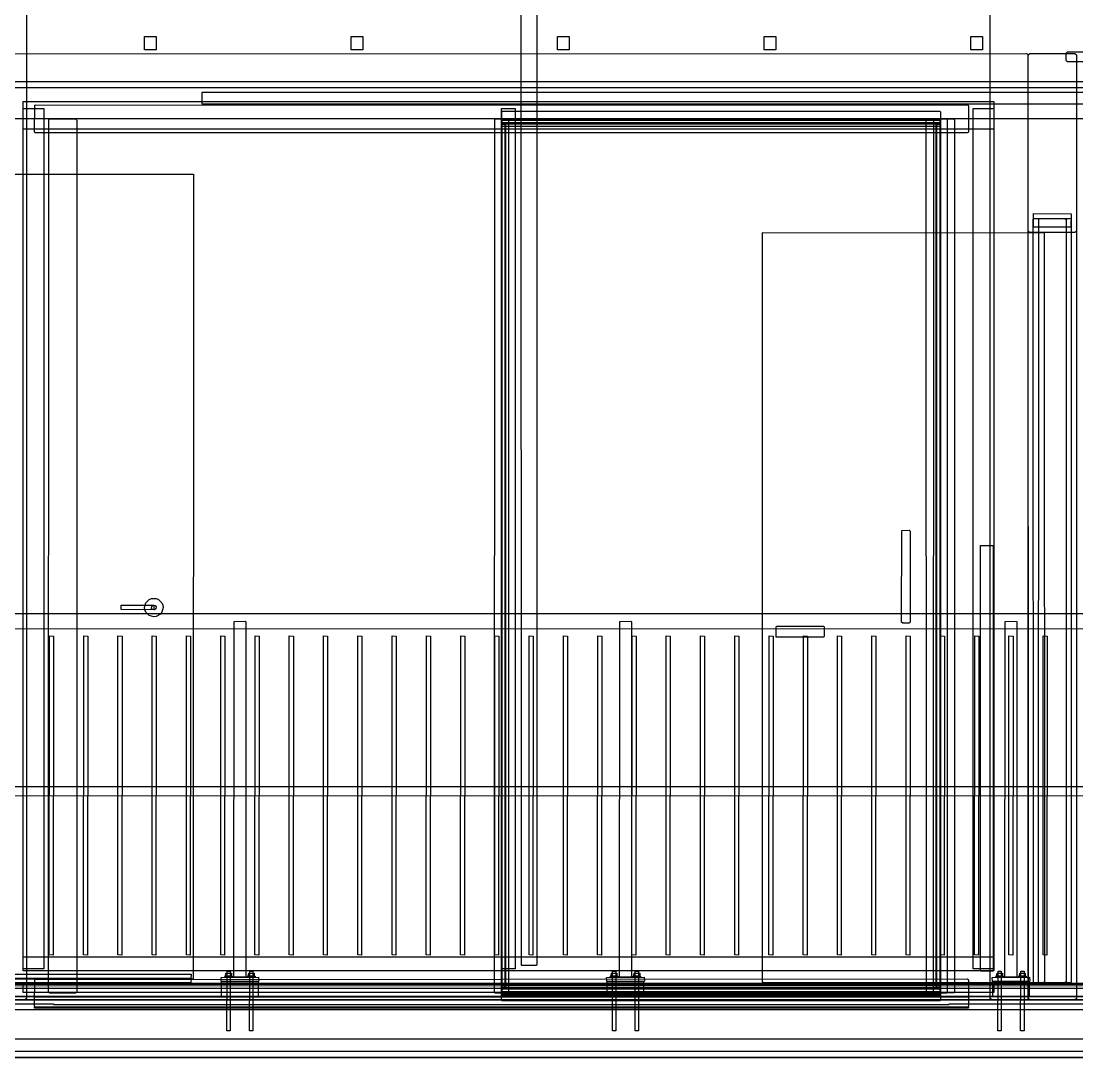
# Model space of a CAD drawing. Header units: metres. Extents: x 292.5 to 342.7, y -1 to 8.9.
# Drawn here: x 294.624 to 297.692, y 3.032 to 6.044 of the extents above; entities that cross this region are included whole.
import ezdxf

# ---------------------------------------------------------------- set-up
doc = ezdxf.new("R2010")
doc.units = ezdxf.units.M
doc.layers.add('VISTA', color=8, linetype='Continuous')

msp = doc.modelspace()

# ---------------------------------------------------------------- linework, layer by layer
at = {"layer": 'VISTA'}
for points in [[(294, 6.3955), (294.0045, 6.4), (294.6355, 6.4), (294.64, 6.3955), (294.64, 3.2045), (294.6355, 3.2), (294.0045, 3.2), (294, 3.2045), (294, 6.3955)], [(294, 6.3955), (294.0045, 6.4), (301.9955, 6.4), (302, 6.3955), (302, 5.7645), (301.9955, 5.76), (294.0045, 5.76), (294, 5.7645), (294, 6.3955)], [(294, 6.3955), (294.0019, 6.3992), (301.9955, 6.4), (301.9992, 6.3981), (302, 3.2045), (301.9981, 3.2008), (294.0045, 3.2), (294, 3.2045), (294, 6.3955)], [(297.44, 6.3955), (297.4445, 6.4), (297.7955, 6.4), (297.8, 6.3955), (297.8, 3.2045), (297.7955, 3.2), (297.4445, 3.2), (297.44, 3.2045), (297.44, 6.3955)], [(296.0775, 6.2983), (296.0792, 6.3), (296.1208, 6.3), (296.1225, 6.2983), (296.1225, 3.3017), (296.1208, 3.3), (296.0783, 3.3005), (296.0775, 6.2983)], [(295.0169, 5.9994), (295.0169, 5.9606), (294.9831, 5.9606), (294.9831, 5.9994), (295.0169, 5.9994)], [(295.6169, 5.9994), (295.6169, 5.9606), (295.5831, 5.9606), (295.5831, 5.9994), (295.6169, 5.9994)], [(296.2169, 5.9994), (296.2169, 5.9606), (296.1831, 5.9606), (296.1831, 5.9994), (296.2169, 5.9994)], [(296.8169, 5.9994), (296.8169, 5.9606), (296.7831, 5.9606), (296.7831, 5.9994), (296.8169, 5.9994)], [(297.4169, 5.9994), (297.4169, 5.9606), (297.3831, 5.9606), (297.3831, 5.9994), (297.4169, 5.9994)], [(297.66, 5.9505), (297.6645, 5.955), (299.3755, 5.955), (299.38, 5.9505), (299.38, 5.9295), (299.3755, 5.925), (297.6645, 5.925), (297.66, 5.9295), (297.66, 5.9505)], [(294.15, 5.9455), (294.1519, 5.9492), (297.5455, 5.95), (297.5492, 5.9481), (297.55, 3.2045), (297.5481, 3.2008), (294.1545, 3.2), (294.15, 3.2045), (294.15, 5.9455)], [(297.55, 5.9455), (297.5545, 5.95), (297.6855, 5.95), (297.69, 5.9455), (297.69, 3.2045), (297.6855, 3.2), (297.5545, 3.2), (297.55, 3.2045), (297.55, 5.9455)], [(297.55, 5.9455), (297.5545, 5.95), (297.6855, 5.95), (297.69, 5.9455), (297.69, 5.4345), (297.6855, 5.43), (297.5545, 5.43), (297.55, 5.4345), (297.55, 5.9455)], [(297.55, 5.9455), (297.5545, 5.95), (297.6855, 5.95), (297.69, 5.9455), (297.69, 3.2045), (297.6855, 3.2), (297.5545, 3.2), (297.55, 3.2045), (297.55, 5.9455)], [(301.8, 5.868), (301.8, 5.85), (294.2, 5.85), (294.2, 5.868), (301.8, 5.868)], [(295.15, 5.8375), (300.65, 5.8375), (300.65, 5.8025), (295.15, 5.8025), (295.15, 5.8375)], [(294.63, 5.81), (297.45, 5.81), (297.45, 5.73), (294.63, 5.73), (294.63, 5.81)], [(297.373, 5.801), (297.3758, 5.7998), (297.377, 5.797), (297.377, 5.723), (297.3758, 5.7202), (297.373, 5.719), (294.667, 5.719), (294.6642, 5.7202), (294.663, 5.723), (294.6642, 5.7998), (297.373, 5.801)], [(294.6645, 5.7988), (294.6652, 5.7995), (294.6647, 5.7993), (294.6645, 5.7988)], [(297.3748, 5.7995), (297.3755, 5.7988), (297.3755, 5.7995), (297.3748, 5.7995)], [(294.63, 5.79), (294.69, 5.79), (294.69, 3.29), (294.63, 3.29), (294.63, 5.79)], [(296.02, 5.79), (296.06, 5.79), (296.06, 3.29), (296.02, 3.29), (296.02, 5.79)], [(297.293, 5.7825), (297.295, 5.7805), (297.295, 5.7395), (297.293, 5.7375), (296.022, 5.7375), (296.02, 5.7395), (296.0206, 5.7819), (297.293, 5.7825)], [(297.39, 5.79), (297.45, 5.79), (297.45, 3.29), (297.39, 3.29), (297.39, 5.79)], [(294.782, 5.76), (294.786, 5.756), (294.786, 3.224), (294.782, 3.22), (294.708, 3.22), (294.7052, 3.2212), (294.704, 3.224), (294.7052, 5.7588), (294.782, 5.76)], [(294.7057, 5.7583), (294.7062, 5.7585), (294.7055, 5.7585), (294.7057, 5.7583)], [(296.038, 5.76), (296.04, 5.758), (296.04, 3.222), (296.038, 3.22), (296.002, 3.22), (296, 3.222), (296.0006, 5.7594), (296.038, 5.76)], [(297.295, 5.76), (297.295, 5.748), (296.02, 5.748), (296.02, 5.76), (297.295, 5.76)], [(296.02, 5.76), (297.295, 5.76), (297.295, 3.22), (296.02, 3.22), (296.02, 5.76)], [(297.295, 5.76), (297.295, 5.748), (296.02, 5.748), (296.02, 5.76), (297.295, 5.76)], [(297.295, 5.76), (297.295, 5.748), (296.02, 5.748), (296.02, 5.76), (297.295, 5.76)], [(296.02, 5.76), (297.295, 5.76), (297.295, 3.22), (296.02, 3.22), (296.02, 5.76)], [(297.295, 5.76), (297.295, 5.748), (296.02, 5.748), (296.02, 5.76), (297.295, 5.76)], [(296.03, 5.748), (296.03, 3.232), (296.02, 3.232), (296.02, 5.748), (296.03, 5.748)], [(296.03, 5.748), (296.03, 3.232), (296.02, 3.232), (296.02, 5.748), (296.03, 5.748)], [(296.03, 5.748), (296.03, 3.232), (296.02, 3.232), (296.02, 5.748), (296.03, 5.748)], [(296.03, 5.748), (296.03, 3.232), (296.02, 3.232), (296.02, 5.748), (296.03, 5.748)], [(297.2931, 5.7562), (297.2931, 5.7442), (296.0219, 5.7442), (296.0219, 5.7562), (297.2931, 5.7562)], [(296.0219, 5.7562), (297.2931, 5.7562), (297.2931, 3.2238), (296.0219, 3.2238), (296.0219, 5.7562)], [(297.2931, 5.7562), (297.2931, 5.7442), (296.0219, 5.7442), (296.0219, 5.7562), (297.2931, 5.7562)], [(297.2931, 5.7562), (297.2931, 5.7442), (296.0219, 5.7442), (296.0219, 5.7562), (297.2931, 5.7562)], [(296.0219, 5.7562), (297.2931, 5.7562), (297.2931, 3.2238), (296.0219, 3.2238), (296.0219, 5.7562)], [(297.2931, 5.7562), (297.2931, 5.7442), (296.0219, 5.7442), (296.0219, 5.7562), (297.2931, 5.7562)], [(296.0319, 5.7442), (296.0319, 3.2358), (296.0219, 3.2358), (296.0219, 5.7442), (296.0319, 5.7442)], [(296.0319, 5.7442), (296.0319, 3.2358), (296.0219, 3.2358), (296.0219, 5.7442), (296.0319, 5.7442)], [(296.0319, 5.7442), (296.0319, 3.2358), (296.0219, 3.2358), (296.0219, 5.7442), (296.0319, 5.7442)], [(296.0319, 5.7442), (296.0319, 3.2358), (296.0219, 3.2358), (296.0219, 5.7442), (296.0319, 5.7442)], [(297.254, 5.756), (297.258, 5.76), (297.332, 5.76), (297.3348, 5.7588), (297.336, 5.756), (297.336, 3.224), (297.3343, 3.2207), (297.258, 3.22), (297.2547, 3.2217), (297.254, 5.756)], [(297.313, 5.76), (297.315, 5.758), (297.315, 3.222), (297.313, 3.22), (297.277, 3.22), (297.275, 3.222), (297.2756, 5.7594), (297.313, 5.76)], [(297.2931, 5.7442), (297.2931, 3.2358), (297.2831, 3.2358), (297.2831, 5.7442), (297.2931, 5.7442)], [(297.2931, 5.7442), (297.2931, 3.2358), (297.2831, 3.2358), (297.2831, 5.7442), (297.2931, 5.7442)], [(297.2931, 5.7442), (297.2931, 3.2358), (297.2831, 3.2358), (297.2831, 5.7442), (297.2931, 5.7442)], [(297.2931, 5.7442), (297.2931, 3.2358), (297.2831, 3.2358), (297.2831, 5.7442), (297.2931, 5.7442)], [(297.295, 5.748), (297.295, 3.232), (297.285, 3.232), (297.285, 5.748), (297.295, 5.748)], [(297.295, 5.748), (297.295, 3.232), (297.285, 3.232), (297.285, 5.748), (297.295, 5.748)], [(297.295, 5.748), (297.295, 3.232), (297.285, 3.232), (297.285, 5.748), (297.295, 5.748)], [(297.295, 5.748), (297.295, 3.232), (297.285, 3.232), (297.285, 5.748), (297.295, 5.748)], [(297.3345, 5.7585), (297.3338, 5.7585), (297.3343, 5.7583), (297.3345, 5.7585)], [(294.6652, 5.7205), (294.6645, 5.7212), (294.6645, 5.7205), (294.6652, 5.7205)], [(297.3755, 5.7205), (297.3755, 5.7212), (297.3753, 5.7207), (297.3755, 5.7205)], [(295.125, 5.599), (295.124, 3.26), (294.27, 3.261), (294.27, 5.599), (295.125, 5.599)], [(297.565, 5.4683), (297.5667, 5.47), (297.6733, 5.47), (297.675, 5.4683), (297.675, 3.2517), (297.6733, 3.25), (297.5658, 3.2505), (297.565, 5.4683)], [(297.565, 5.4683), (297.5667, 5.47), (297.6733, 5.47), (297.675, 5.4683), (297.675, 3.2517), (297.6733, 3.25), (297.5658, 3.2505), (297.565, 5.4683)], [(297.5657, 5.4847), (297.6747, 5.4843), (297.6743, 5.4453), (297.5658, 5.4455), (297.5657, 5.4847)], [(297.657, 5.47), (297.66, 5.467), (297.66, 3.253), (297.657, 3.25), (297.583, 3.25), (297.58, 3.253), (297.5809, 5.4691), (297.657, 5.47)], [(297.657, 5.47), (297.66, 5.467), (297.66, 3.253), (297.657, 3.25), (297.583, 3.25), (297.58, 3.253), (297.5809, 5.4691), (297.657, 5.47)], [(297.594, 5.43), (297.5969, 5.4285), (297.5975, 3.2535), (297.596, 3.2506), (296.781, 3.25), (296.7781, 3.2515), (296.7785, 5.429), (297.594, 5.43)], [(296.7792, 5.4283), (296.7792, 5.429), (296.7785, 5.4283), (296.7792, 5.4283)], [(297.5965, 5.4283), (297.5958, 5.429), (297.5958, 5.4283), (297.5965, 5.4283)], [(297.2045, 4.565), (297.2075, 4.562), (297.2075, 4.298), (297.2045, 4.295), (297.1855, 4.295), (297.1825, 4.298), (297.1834, 4.5641), (297.2045, 4.565)], [(297.448, 4.52), (297.448, 3.284), (297.412, 3.284), (297.412, 4.52), (297.448, 4.52)], [(295.0334, 4.3535), (295.0361, 4.347), (295.037, 4.34), (295.0334, 4.3265), (295.0291, 4.3209), (295.017, 4.3139), (295.01, 4.313), (294.9965, 4.3166), (294.9866, 4.3265), (294.9839, 4.333), (294.983, 4.34), (294.9866, 4.3535), (294.9965, 4.3634), (295.003, 4.3661), (295.017, 4.3661), (295.0235, 4.3634), (295.0334, 4.3535)], [(295.01, 4.313), (294.9965, 4.3166), (294.9866, 4.3265), (294.9839, 4.333), (294.983, 4.34), (294.9866, 4.3535), (294.9965, 4.3634), (295.003, 4.3661), (295.017, 4.3661), (295.0235, 4.3634), (295.0334, 4.3535), (295.0361, 4.347), (295.037, 4.34), (295.0334, 4.3265), (295.0291, 4.3209), (295.017, 4.3139), (295.01, 4.313)], [(294.915, 4.347), (295.01, 4.347), (295.01, 4.333), (294.915, 4.3339), (294.915, 4.347)], [(294.915, 4.347), (295.01, 4.347), (295.01, 4.333), (294.915, 4.3339), (294.915, 4.347)], [(295.0168, 4.3418), (295.0161, 4.3365), (295.0118, 4.3332), (295.0065, 4.3339), (295.0032, 4.3382), (295.0039, 4.3435), (295.0082, 4.3468), (295.0135, 4.3461), (295.0168, 4.3418)], [(295.0065, 4.3339), (295.0032, 4.3382), (295.0039, 4.3435), (295.0082, 4.3468), (295.0135, 4.3461), (295.0168, 4.3418), (295.0161, 4.3365), (295.0118, 4.3332), (295.0065, 4.3339)], [(293.02, 4.3208), (293.0217, 4.3225), (301.9783, 4.3225), (301.98, 4.3208), (301.98, 4.2792), (301.9793, 4.2792), (301.9793, 4.2778), (301.9783, 4.2775), (293.0207, 4.2778), (293.02, 4.3208)], [(295.2758, 4.3), (295.2775, 4.2983), (295.2775, 3.266), (295.2425, 3.266), (295.2433, 4.2992), (295.2758, 4.3)], [(296.3958, 4.3), (296.3975, 4.2983), (296.3975, 3.266), (296.3625, 3.266), (296.3633, 4.2992), (296.3958, 4.3)], [(297.5158, 4.3), (297.5175, 4.2983), (297.5175, 3.266), (297.4825, 3.266), (297.4833, 4.2992), (297.5158, 4.3)], [(296.8175, 4.284), (296.8195, 4.286), (296.9555, 4.286), (296.9575, 4.284), (296.9575, 4.256), (296.9555, 4.254), (296.8183, 4.2544), (296.8175, 4.284)], [(294.7184, 4.257), (294.7174, 3.33), (294.7064, 3.331), (294.7067, 4.2577), (294.7184, 4.257)], [(294.818, 4.257), (294.817, 3.33), (294.806, 3.331), (294.8063, 4.2577), (294.818, 4.257)], [(294.9176, 4.257), (294.9166, 3.33), (294.9056, 3.331), (294.9058, 4.2577), (294.9176, 4.257)], [(295.0171, 4.257), (295.0161, 3.33), (295.0051, 3.331), (295.0054, 4.2577), (295.0171, 4.257)], [(295.1167, 4.257), (295.1157, 3.33), (295.1047, 3.331), (295.105, 4.2577), (295.1167, 4.257)], [(295.2162, 4.257), (295.2152, 3.33), (295.2042, 3.331), (295.2045, 4.2577), (295.2162, 4.257)], [(295.3158, 4.257), (295.3148, 3.33), (295.3038, 3.331), (295.3041, 4.2577), (295.3158, 4.257)], [(295.4153, 4.257), (295.4143, 3.33), (295.4033, 3.331), (295.4036, 4.2577), (295.4153, 4.257)], [(295.5149, 4.257), (295.5139, 3.33), (295.5029, 3.331), (295.5032, 4.2577), (295.5149, 4.257)], [(295.6144, 4.257), (295.6134, 3.33), (295.6024, 3.331), (295.6027, 4.2577), (295.6144, 4.257)], [(295.714, 4.257), (295.713, 3.33), (295.702, 3.331), (295.7023, 4.2577), (295.714, 4.257)], [(295.8136, 4.257), (295.8126, 3.33), (295.8016, 3.331), (295.8018, 4.2577), (295.8136, 4.257)], [(295.9131, 4.257), (295.9121, 3.33), (295.9011, 3.331), (295.9014, 4.2577), (295.9131, 4.257)], [(296.0127, 4.257), (296.0117, 3.33), (296.0007, 3.331), (296.001, 4.2577), (296.0127, 4.257)], [(296.1122, 4.257), (296.1112, 3.33), (296.1002, 3.331), (296.1005, 4.2577), (296.1122, 4.257)], [(296.2118, 4.257), (296.2108, 3.33), (296.1998, 3.331), (296.2001, 4.2577), (296.2118, 4.257)], [(296.3113, 4.257), (296.3103, 3.33), (296.2993, 3.331), (296.2996, 4.2577), (296.3113, 4.257)], [(296.4109, 4.257), (296.4099, 3.33), (296.3989, 3.331), (296.3992, 4.2577), (296.4109, 4.257)], [(296.5104, 4.257), (296.5094, 3.33), (296.4984, 3.331), (296.4987, 4.2577), (296.5104, 4.257)], [(296.61, 4.257), (296.609, 3.33), (296.598, 3.331), (296.5983, 4.2577), (296.61, 4.257)], [(296.7096, 4.257), (296.7086, 3.33), (296.6976, 3.331), (296.6978, 4.2577), (296.7096, 4.257)], [(296.8091, 4.257), (296.8081, 3.33), (296.7971, 3.331), (296.7974, 4.2577), (296.8091, 4.257)], [(296.9087, 4.257), (296.9077, 3.33), (296.8967, 3.331), (296.897, 4.2577), (296.9087, 4.257)], [(297.0082, 4.257), (297.0072, 3.33), (296.9962, 3.331), (296.9965, 4.2577), (297.0082, 4.257)], [(297.1078, 4.257), (297.1068, 3.33), (297.0958, 3.331), (297.0961, 4.2577), (297.1078, 4.257)], [(297.2073, 4.257), (297.2063, 3.33), (297.1953, 3.331), (297.1956, 4.2577), (297.2073, 4.257)], [(297.3069, 4.257), (297.3059, 3.33), (297.2949, 3.331), (297.2952, 4.2577), (297.3069, 4.257)], [(297.4064, 4.257), (297.4054, 3.33), (297.3944, 3.331), (297.3947, 4.2577), (297.4064, 4.257)], [(297.506, 4.257), (297.505, 3.33), (297.494, 3.331), (297.4943, 4.2577), (297.506, 4.257)], [(297.6056, 4.257), (297.6046, 3.33), (297.5936, 3.331), (297.5938, 4.2577), (297.6056, 4.257)], [(293.02, 3.8188), (293.0217, 3.8205), (301.9783, 3.8205), (301.98, 3.8188), (301.98, 3.7942), (301.9783, 3.7925), (293.0207, 3.7928), (293.02, 3.8188)], [(294.63, 3.325), (297.45, 3.325), (297.45, 3.285), (294.63, 3.285), (294.63, 3.325)], [(295.232, 3.284), (295.232, 3.11), (295.222, 3.11), (295.2227, 3.284), (295.232, 3.284)], [(295.232, 3.284), (295.232, 3.11), (295.222, 3.11), (295.2227, 3.284), (295.232, 3.284)], [(295.298, 3.284), (295.298, 3.11), (295.288, 3.11), (295.2887, 3.284), (295.298, 3.284)], [(295.298, 3.284), (295.298, 3.11), (295.288, 3.11), (295.2887, 3.284), (295.298, 3.284)], [(296.352, 3.284), (296.352, 3.11), (296.342, 3.11), (296.3427, 3.284), (296.352, 3.284)], [(296.352, 3.284), (296.352, 3.11), (296.342, 3.11), (296.3427, 3.284), (296.352, 3.284)], [(296.418, 3.284), (296.418, 3.11), (296.408, 3.11), (296.4087, 3.284), (296.418, 3.284)], [(296.418, 3.284), (296.418, 3.11), (296.408, 3.11), (296.4087, 3.284), (296.418, 3.284)], [(297.472, 3.284), (297.472, 3.11), (297.462, 3.11), (297.4627, 3.284), (297.472, 3.284)], [(297.472, 3.284), (297.472, 3.11), (297.462, 3.11), (297.4627, 3.284), (297.472, 3.284)], [(297.538, 3.284), (297.538, 3.11), (297.528, 3.11), (297.5287, 3.284), (297.538, 3.284)], [(297.538, 3.284), (297.538, 3.11), (297.528, 3.11), (297.5287, 3.284), (297.538, 3.284)], [(294.2772, 3.263), (295.118, 3.2628), (295.1178, 3.25), (294.2772, 3.2502), (294.2772, 3.263)], [(294.2775, 3.275), (295.118, 3.2745), (295.1175, 3.26), (294.2775, 3.2601), (294.2775, 3.275)], [(297.373, 3.261), (297.3758, 3.2598), (297.377, 3.257), (297.377, 3.183), (297.3758, 3.1802), (297.373, 3.179), (294.667, 3.179), (294.6642, 3.1802), (294.663, 3.183), (294.6642, 3.2598), (297.373, 3.261)], [(294.6645, 3.2595), (294.6645, 3.2588), (294.6647, 3.2593), (294.6645, 3.2595)], [(295.314, 3.266), (295.315, 3.255), (295.206, 3.254), (295.2053, 3.2657), (295.314, 3.266)], [(295.207, 3.254), (295.313, 3.254), (295.313, 3.2092), (295.207, 3.2092), (295.207, 3.254)], [(295.238, 3.269), (295.238, 3.266), (295.216, 3.266), (295.2175, 3.269), (295.238, 3.269)], [(295.238, 3.269), (295.238, 3.266), (295.216, 3.266), (295.2175, 3.269), (295.238, 3.269)], [(295.2355, 3.278), (295.2355, 3.269), (295.2185, 3.269), (295.2196, 3.278), (295.2355, 3.278)], [(295.2355, 3.278), (295.2355, 3.269), (295.2185, 3.269), (295.2196, 3.278), (295.2355, 3.278)], [(295.304, 3.269), (295.304, 3.266), (295.282, 3.266), (295.2835, 3.269), (295.304, 3.269)], [(295.304, 3.269), (295.304, 3.266), (295.282, 3.266), (295.2835, 3.269), (295.304, 3.269)], [(295.3015, 3.278), (295.3015, 3.269), (295.2845, 3.269), (295.2856, 3.278), (295.3015, 3.278)], [(295.3015, 3.278), (295.3015, 3.269), (295.2845, 3.269), (295.2856, 3.278), (295.3015, 3.278)], [(296.434, 3.266), (296.435, 3.255), (296.326, 3.254), (296.3253, 3.2657), (296.434, 3.266)], [(296.327, 3.254), (296.433, 3.254), (296.433, 3.2092), (296.327, 3.2092), (296.327, 3.254)], [(296.358, 3.269), (296.358, 3.266), (296.336, 3.266), (296.3375, 3.269), (296.358, 3.269)], [(296.358, 3.269), (296.358, 3.266), (296.336, 3.266), (296.3375, 3.269), (296.358, 3.269)], [(296.3555, 3.278), (296.3555, 3.269), (296.3385, 3.269), (296.3396, 3.278), (296.3555, 3.278)], [(296.3555, 3.278), (296.3555, 3.269), (296.3385, 3.269), (296.3396, 3.278), (296.3555, 3.278)], [(296.424, 3.269), (296.424, 3.266), (296.402, 3.266), (296.4035, 3.269), (296.424, 3.269)], [(296.424, 3.269), (296.424, 3.266), (296.402, 3.266), (296.4035, 3.269), (296.424, 3.269)], [(296.4215, 3.278), (296.4215, 3.269), (296.4045, 3.269), (296.4056, 3.278), (296.4215, 3.278)], [(296.4215, 3.278), (296.4215, 3.269), (296.4045, 3.269), (296.4056, 3.278), (296.4215, 3.278)], [(296.7792, 3.251), (296.7792, 3.2517), (296.7785, 3.2517), (296.7792, 3.251)], [(297.3748, 3.2595), (297.3755, 3.2588), (297.3753, 3.2593), (297.3748, 3.2595)], [(297.554, 3.266), (297.555, 3.255), (297.446, 3.254), (297.4453, 3.2657), (297.554, 3.266)], [(297.447, 3.254), (297.553, 3.254), (297.553, 3.2092), (297.447, 3.2092), (297.447, 3.254)], [(297.478, 3.269), (297.478, 3.266), (297.456, 3.266), (297.4575, 3.269), (297.478, 3.269)], [(297.478, 3.269), (297.478, 3.266), (297.456, 3.266), (297.4575, 3.269), (297.478, 3.269)], [(297.4755, 3.278), (297.4755, 3.269), (297.4585, 3.269), (297.4596, 3.278), (297.4755, 3.278)], [(297.4755, 3.278), (297.4755, 3.269), (297.4585, 3.269), (297.4596, 3.278), (297.4755, 3.278)], [(297.544, 3.269), (297.544, 3.266), (297.522, 3.266), (297.5235, 3.269), (297.544, 3.269)], [(297.544, 3.269), (297.544, 3.266), (297.522, 3.266), (297.5235, 3.269), (297.544, 3.269)], [(297.5415, 3.278), (297.5415, 3.269), (297.5245, 3.269), (297.5256, 3.278), (297.5415, 3.278)], [(297.5415, 3.278), (297.5415, 3.269), (297.5245, 3.269), (297.5256, 3.278), (297.5415, 3.278)], [(297.5965, 3.2517), (297.5958, 3.2517), (297.5958, 3.251), (297.5965, 3.2517)], [(293, 3.234), (302, 3.234), (302, 3.199), (293, 3.199), (293, 3.234)], [(301.995, 3.25), (302, 3.245), (302, 3.205), (301.995, 3.2), (294.005, 3.2), (294, 3.205), (294.0015, 3.2485), (301.995, 3.25)], [(301.999, 3.2483), (302, 3.211), (294.001, 3.21), (294, 3.2473), (301.999, 3.2483)], [(294.0005, 3.2455), (302, 3.245), (301.9995, 3.2405), (294.0001, 3.241), (294.0005, 3.2455)], [(294.63, 3.248), (297.45, 3.248), (297.45, 3.222), (294.63, 3.222), (294.63, 3.248)], [(294.7057, 3.2217), (294.7055, 3.2222), (294.7055, 3.2215), (294.7057, 3.2217)], [(296.02, 3.2405), (296.022, 3.2425), (297.293, 3.2425), (297.295, 3.2405), (297.295, 3.1995), (297.293, 3.1975), (296.022, 3.1975), (296.02, 3.1995), (296.02, 3.2405)], [(297.295, 3.232), (297.295, 3.22), (296.02, 3.22), (296.02, 3.232), (297.295, 3.232)], [(297.295, 3.232), (297.295, 3.22), (296.02, 3.22), (296.02, 3.232), (297.295, 3.232)], [(297.295, 3.232), (297.295, 3.22), (296.02, 3.22), (296.02, 3.232), (297.295, 3.232)], [(297.295, 3.232), (297.295, 3.22), (296.02, 3.22), (296.02, 3.232), (297.295, 3.232)], [(297.2931, 3.2358), (297.2931, 3.2238), (296.0219, 3.2238), (296.0219, 3.2358), (297.2931, 3.2358)], [(297.2931, 3.2358), (297.2931, 3.2238), (296.0219, 3.2238), (296.0219, 3.2358), (297.2931, 3.2358)], [(297.2931, 3.2358), (297.2931, 3.2238), (296.0219, 3.2238), (296.0219, 3.2358), (297.2931, 3.2358)], [(297.2931, 3.2358), (297.2931, 3.2238), (296.0219, 3.2238), (296.0219, 3.2358), (297.2931, 3.2358)], [(296.3897, 3.2238), (296.3897, 3.2178), (296.2897, 3.2178), (296.2897, 3.2238), (296.3897, 3.2238)], [(296.3897, 3.2238), (296.3897, 3.2178), (296.2897, 3.2178), (296.2897, 3.2238), (296.3897, 3.2238)], [(297.0253, 3.2238), (297.0253, 3.2178), (296.9253, 3.2178), (296.9253, 3.2238), (297.0253, 3.2238)], [(297.0253, 3.2238), (297.0253, 3.2178), (296.9253, 3.2178), (296.9253, 3.2238), (297.0253, 3.2238)], [(297.3343, 3.2217), (297.3338, 3.2215), (297.3345, 3.2215), (297.3343, 3.2217)], [(301.9955, 3.21), (302, 3.2055), (302, 3.0545), (301.9955, 3.05), (293.0045, 3.05), (293, 3.0545), (293.0013, 3.2087), (301.9955, 3.21)], [(302, 3.2), (302, 3), (294, 3), (294, 3.2), (302, 3.2)], [(297.378, 3.2084), (297.378, 3.2084), (294.662, 3.2086), (297.378, 3.2084)], [(297.295, 3.214), (297.295, 3.21), (296.02, 3.21), (296.02, 3.214), (297.295, 3.214)], [(297.295, 3.214), (297.295, 3.21), (296.02, 3.21), (296.02, 3.214), (297.295, 3.214)], [(297.2931, 3.2178), (297.2931, 3.2138), (296.0219, 3.2138), (296.0219, 3.2178), (297.2931, 3.2178)], [(297.2931, 3.2178), (297.2931, 3.2138), (296.0219, 3.2138), (296.0219, 3.2178), (297.2931, 3.2178)], [(296.3888, 3.22), (296.3888, 3.214), (296.2888, 3.214), (296.2888, 3.22), (296.3888, 3.22)], [(296.3888, 3.22), (296.3888, 3.214), (296.2888, 3.214), (296.2888, 3.22), (296.3888, 3.22)], [(297.0263, 3.22), (297.0263, 3.214), (296.9262, 3.214), (296.9262, 3.22), (297.0263, 3.22)], [(297.0263, 3.22), (297.0263, 3.214), (296.9263, 3.214), (296.9263, 3.22), (297.0263, 3.22)], [(297.5746, 3.2084), (297.5746, 3.2084), (297.5746, 3.2084), (297.5746, 3.2084)], [(294.719, 3.189), (294.719, 3.1865), (297.321, 3.1865), (297.321, 3.189), (297.819, 3.189), (297.819, 3.1865), (301.221, 3.1865), (301.221, 3.189), (301.56, 3.189), (301.56, 3.171), (294.04, 3.171), (294.04, 3.189), (294.719, 3.189)], [(294.663, 3.176), (294.663, 3.179), (297.377, 3.179), (297.377, 3.176), (294.663, 3.176)], [(294.6647, 3.1807), (294.6645, 3.1812), (294.6645, 3.1805), (294.6647, 3.1807)], [(297.3755, 3.1805), (297.3755, 3.1812), (297.3753, 3.1807), (297.3755, 3.1805)], [(292.975, 3.0875), (302.025, 3.0875), (302.025, 3.0325), (292.975, 3.0325), (292.975, 3.0875)], [(293.925, 3.0325), (302.075, 3.0325), (302.075, 2.9975), (293.925, 2.9975), (293.925, 3.0325)]]:
    msp.add_lwpolyline(points, close=True, dxfattribs=at)

doc.saveas('drawing.dxf')
